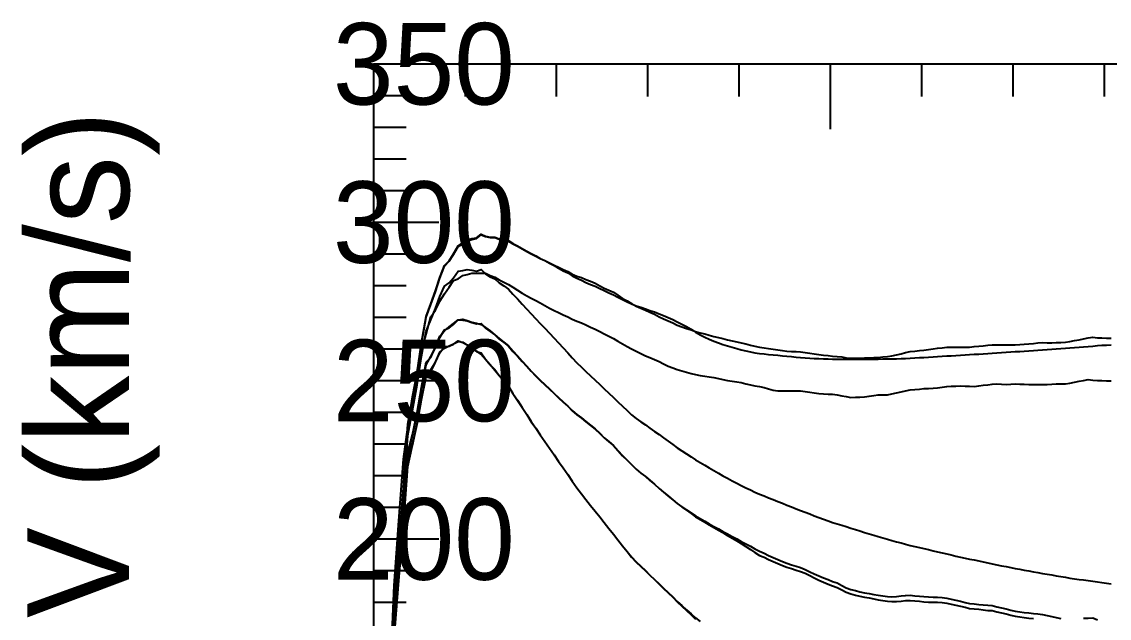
# Model space of a CAD drawing. Extents: x -35 to 191, y -35 to 135.
# Drawn here: x -34.5 to 72.2, y 54.4 to 112.9 of the extents above; entities that cross this region are included whole.
import ezdxf

# ---------------------------------------------------------------- set-up
doc = ezdxf.new("R2010")
doc.units = 0

msp = doc.modelspace()

# ---------------------------------------------------------------- linework, layer by layer
at = {"color": 0}
for p, q in [((8.96, 108.73), (8.96, 105.53)), ((17.92, 108.73), (17.92, 105.53)), ((26.88, 108.73), (26.88, 105.53)), ((35.84, 108.73), (35.84, 105.53)), ((44.8, 108.73), (44.8, 102.33)), ((53.76, 108.73), (53.76, 105.53)), ((62.72, 108.73), (62.72, 105.53)), ((71.68, 108.73), (71.68, 105.53)), ((0, 105.62), (3.2, 105.62)), ((0, 102.52), (3.2, 102.52)), ((0, 99.41), (3.2, 99.41)), ((0, 96.3), (3.2, 96.3)), ((0, 93.2), (6.4, 93.2)), ((0, 90.09), (3.2, 90.09)), ((0, 86.98), (3.2, 86.98)), ((0, 83.88), (3.2, 83.88)), ((0, 80.77), (3.2, 80.77)), ((0, 77.67), (6.4, 77.67)), ((0, 74.56), (3.2, 74.56)), ((0, 71.45), (3.2, 71.45)), ((0, 68.35), (3.2, 68.35)), ((0, 65.24), (3.2, 65.24)), ((0, 62.13), (6.4, 62.13)), ((0, 59.03), (3.2, 59.03)), ((0, 55.92), (3.2, 55.92))]:
    msp.add_line(p, q, dxfattribs=at)
msp.add_lwpolyline([(0, 0), (0, 108.73), (179.2, 108.73), (179.2, 0)], close=True, dxfattribs=at)
at = {"color": 3}
for points in [[(1.57, 51.19), (2.02, 55.41), (2.46, 61.46), (2.91, 67.15), (3.36, 73.38), (3.81, 75.91), (4.26, 78.49), (4.7, 81.36), (5.15, 83.96), (5.6, 85.2), (6.05, 86.45), (6.5, 87.77), (6.94, 88.95), (7.39, 89.42), (7.84, 90.08), (8.29, 90.89), (8.74, 91.16), (9.18, 91.42), (9.63, 91.58), (10.08, 91.67), (10.53, 92.01), (10.98, 91.82), (11.42, 91.73), (11.87, 91.74), (12.32, 91.56), (12.77, 91.49), (13.22, 91.4), (13.66, 91.12), (14.11, 90.89), (14.56, 90.63), (15.01, 90.35), (15.46, 90.14), (15.9, 89.88), (16.35, 89.65), (16.8, 89.43), (17.25, 89.17), (17.7, 88.94), (18.14, 88.7), (18.59, 88.44), (19.04, 88.22), (19.49, 87.95), (19.94, 87.7), (20.38, 87.5), (20.83, 87.29), (21.28, 87.1), (21.73, 86.91), (22.18, 86.69), (22.62, 86.49), (23.07, 86.28), (23.52, 86.06), (23.97, 85.84), (24.42, 85.62), (24.86, 85.4), (25.31, 85.18), (25.76, 85), (26.21, 84.86), (26.66, 84.71), (27.1, 84.55), (27.55, 84.39), (28, 84.21), (28.45, 84.03), (28.9, 83.84), (29.34, 83.64), (29.79, 83.43), (30.24, 83.2), (30.69, 82.97), (31.14, 82.7), (31.58, 82.4), (32.03, 82.14), (32.48, 81.92), (32.93, 81.72), (33.38, 81.54), (33.82, 81.37), (34.27, 81.21), (34.72, 81.07), (35.17, 80.94), (35.62, 80.81), (36.06, 80.69), (36.51, 80.59), (36.96, 80.49), (37.41, 80.39), (37.86, 80.31), (38.3, 80.27), (38.75, 80.23), (39.2, 80.18), (39.65, 80.14), (40.1, 80.09), (40.54, 80.05), (40.99, 80.01), (41.44, 79.97), (41.89, 79.93), (42.34, 79.9), (42.78, 79.87), (43.23, 79.84), (43.68, 79.82), (44.13, 79.8), (44.58, 79.78), (45.02, 79.77), (45.47, 79.77), (45.92, 79.77), (46.37, 79.76), (46.82, 79.76), (47.26, 79.76), (47.71, 79.76), (48.16, 79.76), (48.61, 79.76), (49.06, 79.76), (49.5, 79.77), (49.95, 79.78), (50.4, 79.79), (50.85, 79.8), (51.3, 79.81), (51.74, 79.83), (52.19, 79.84), (52.64, 79.86), (53.09, 79.89), (53.54, 79.92), (53.98, 79.94), (54.43, 79.97), (54.88, 80), (55.33, 80.03), (55.78, 80.05), (56.22, 80.08), (56.67, 80.1), (57.12, 80.13), (57.57, 80.16), (58.02, 80.18), (58.46, 80.21), (58.91, 80.24), (59.36, 80.26), (59.81, 80.29), (60.26, 80.32), (60.7, 80.35), (61.15, 80.38), (61.6, 80.41), (62.05, 80.44), (62.5, 80.47), (62.94, 80.5), (63.39, 80.53), (63.84, 80.56), (64.29, 80.59), (64.74, 80.62), (65.18, 80.66), (65.63, 80.69), (66.08, 80.72), (66.53, 80.75), (66.98, 80.78), (67.42, 80.81), (67.87, 80.84), (68.32, 80.87), (68.77, 80.9), (69.22, 80.94), (69.66, 80.98), (70.11, 81.02), (70.56, 81.05), (71.01, 81.09), (71.46, 81.12), (71.9, 81.15), (72.35, 81.18)], [(1.57, 47.64), (2.02, 57.57), (2.46, 63.9), (2.91, 69.96), (3.36, 73.1), (3.81, 76.07), (4.26, 78.41), (4.7, 80.52), (5.15, 82.22), (5.6, 83.92), (6.05, 84.57), (6.5, 85.46), (6.94, 86.16), (7.39, 86.82), (7.84, 87.47), (8.29, 87.64), (8.74, 87.97), (9.18, 88.07), (9.63, 88.2), (10.08, 88.21), (10.53, 88.21), (10.98, 88.21), (11.42, 87.96), (11.87, 87.8), (12.32, 87.55), (12.77, 87.31), (13.22, 87.07), (13.66, 86.81), (14.11, 86.53), (14.56, 86.25), (15.01, 85.98), (15.46, 85.75), (15.9, 85.52), (16.35, 85.28), (16.8, 85.01), (17.25, 84.75), (17.7, 84.54), (18.14, 84.33), (18.59, 84.11), (19.04, 83.9), (19.49, 83.68), (19.94, 83.5), (20.38, 83.31), (20.83, 83.13), (21.28, 82.91), (21.73, 82.69), (22.18, 82.47), (22.62, 82.24), (23.07, 82.02), (23.52, 81.8), (23.97, 81.52), (24.42, 81.25), (24.86, 81.01), (25.31, 80.76), (25.76, 80.54), (26.21, 80.31), (26.66, 80.09), (27.1, 79.91), (27.55, 79.72), (28, 79.53), (28.45, 79.29), (28.9, 79.07), (29.34, 78.92), (29.79, 78.75), (30.24, 78.61), (30.69, 78.49), (31.14, 78.36), (31.58, 78.27), (32.03, 78.17), (32.48, 78.1), (32.93, 78.02), (33.38, 77.95), (33.82, 77.86), (34.27, 77.76), (34.72, 77.66), (35.17, 77.59), (35.62, 77.53), (36.06, 77.47), (36.51, 77.34), (36.96, 77.23), (37.41, 77.14), (37.86, 77.07), (38.3, 77), (38.75, 76.86), (39.2, 76.72), (39.65, 76.67), (40.1, 76.67), (40.54, 76.67), (40.99, 76.67), (41.44, 76.67), (41.89, 76.67), (42.34, 76.6), (42.78, 76.53), (43.23, 76.47), (43.68, 76.4), (44.13, 76.36), (44.58, 76.34), (45.02, 76.32), (45.47, 76.25), (45.92, 76.18), (46.37, 76.09), (46.82, 76.01), (47.26, 76.02), (47.71, 76.05), (48.16, 76.08), (48.61, 76.14), (49.06, 76.19), (49.5, 76.25), (49.95, 76.26), (50.4, 76.27), (50.85, 76.35), (51.3, 76.46), (51.74, 76.56), (52.19, 76.66), (52.64, 76.75), (53.09, 76.8), (53.54, 76.83), (53.98, 76.87), (54.43, 76.9), (54.88, 76.93), (55.33, 76.96), (55.78, 77.02), (56.22, 77.08), (56.67, 77.11), (57.12, 77.13), (57.57, 77.15), (58.02, 77.13), (58.46, 77.11), (58.91, 77.09), (59.36, 77.16), (59.81, 77.2), (60.26, 77.26), (60.7, 77.32), (61.15, 77.33), (61.6, 77.31), (62.05, 77.28), (62.5, 77.32), (62.94, 77.34), (63.39, 77.32), (63.84, 77.3), (64.29, 77.29), (64.74, 77.29), (65.18, 77.29), (65.63, 77.29), (66.08, 77.29), (66.53, 77.32), (66.98, 77.34), (67.42, 77.34), (67.87, 77.34), (68.32, 77.41), (68.77, 77.5), (69.22, 77.59), (69.66, 77.68), (70.11, 77.76), (70.56, 77.7), (71.01, 77.68), (71.46, 77.66), (71.9, 77.64), (72.35, 77.63)]]:
    msp.add_lwpolyline(points, dxfattribs=at)
at = {"color": 4}
for points in [[(1.57, 51.14), (2.02, 55.35), (2.46, 61.4), (2.91, 67.08), (3.36, 73.3), (3.81, 75.82), (4.26, 78.4), (4.7, 81.27), (5.15, 83.88), (5.6, 85.13), (6.05, 86.37), (6.5, 87.69), (6.94, 88.87), (7.39, 89.36), (7.84, 90.02), (8.29, 90.82), (8.74, 91.07), (9.18, 91.33), (9.63, 91.49), (10.08, 91.61), (10.53, 91.96), (10.98, 91.78), (11.42, 91.71), (11.87, 91.7), (12.32, 91.52), (12.77, 91.44), (13.22, 91.35), (13.66, 91.07), (14.11, 90.85), (14.56, 90.58), (15.01, 90.31), (15.46, 90.1), (15.9, 89.85), (16.35, 89.64), (16.8, 89.44), (17.25, 89.2), (17.7, 88.99), (18.14, 88.77), (18.59, 88.54), (19.04, 88.36), (19.49, 88.11), (19.94, 87.9), (20.38, 87.77), (20.83, 87.58), (21.28, 87.41), (21.73, 87.23), (22.18, 86.97), (22.62, 86.73), (23.07, 86.54), (23.52, 86.33), (23.97, 86.03), (24.42, 85.72), (24.86, 85.47), (25.31, 85.22), (25.76, 84.96), (26.21, 84.75), (26.66, 84.57), (27.1, 84.37), (27.55, 84.16), (28, 83.92), (28.45, 83.72), (28.9, 83.52), (29.34, 83.31), (29.79, 83.11), (30.24, 82.94), (30.69, 82.78), (31.14, 82.63), (31.58, 82.49), (32.03, 82.36), (32.48, 82.24), (32.93, 82.11), (33.38, 82), (33.82, 81.88), (34.27, 81.78), (34.72, 81.67), (35.17, 81.56), (35.62, 81.45), (36.06, 81.36), (36.51, 81.26), (36.96, 81.15), (37.41, 81.05), (37.86, 80.94), (38.3, 80.88), (38.75, 80.81), (39.2, 80.73), (39.65, 80.67), (40.1, 80.61), (40.54, 80.56), (40.99, 80.53), (41.44, 80.5), (41.89, 80.49), (42.34, 80.43), (42.78, 80.35), (43.23, 80.28), (43.68, 80.21), (44.13, 80.15), (44.58, 80.11), (45.02, 80.06), (45.47, 80.04), (45.92, 79.98), (46.37, 79.9), (46.82, 79.87), (47.26, 79.86), (47.71, 79.86), (48.16, 79.88), (48.61, 79.9), (49.06, 79.93), (49.5, 79.94), (49.95, 79.98), (50.4, 80.03), (50.85, 80.08), (51.3, 80.19), (51.74, 80.3), (52.19, 80.42), (52.64, 80.51), (53.09, 80.56), (53.54, 80.61), (53.98, 80.66), (54.43, 80.71), (54.88, 80.77), (55.33, 80.85), (55.78, 80.89), (56.22, 80.93), (56.67, 80.94), (57.12, 80.94), (57.57, 80.95), (58.02, 80.95), (58.46, 80.94), (58.91, 81), (59.36, 81.04), (59.81, 81.08), (60.26, 81.13), (60.7, 81.18), (61.15, 81.18), (61.6, 81.18), (62.05, 81.18), (62.5, 81.18), (62.94, 81.18), (63.39, 81.21), (63.84, 81.24), (64.29, 81.27), (64.74, 81.31), (65.18, 81.35), (65.63, 81.39), (66.08, 81.38), (66.53, 81.38), (66.98, 81.39), (67.42, 81.4), (67.87, 81.42), (68.32, 81.51), (68.77, 81.59), (69.22, 81.67), (69.66, 81.76), (70.11, 81.84), (70.56, 81.93), (71.01, 81.86), (71.46, 81.85), (71.9, 81.83), (72.35, 81.82)], [(2.02, 54.16), (2.46, 60.32), (2.91, 66.05), (3.36, 72.29), (3.81, 74.74), (4.26, 77.23), (4.7, 80.01), (5.15, 82.51), (5.6, 83.61), (6.05, 84.73), (6.5, 85.9), (6.94, 86.93), (7.39, 87.24), (7.84, 87.73), (8.29, 88.38), (8.74, 88.46), (9.18, 88.54), (9.63, 88.5), (10.08, 88.39), (10.53, 88.54), (10.98, 88.14), (11.42, 87.83), (11.87, 87.63), (12.32, 87.24), (12.77, 86.95), (13.22, 86.64), (13.66, 86.13), (14.11, 85.67), (14.56, 85.17), (15.01, 84.65), (15.46, 84.21), (15.9, 83.71), (16.35, 83.25), (16.8, 82.8), (17.25, 82.3), (17.7, 81.83), (18.14, 81.35), (18.59, 80.86), (19.04, 80.4), (19.49, 79.89), (19.94, 79.4), (20.38, 78.98), (20.83, 78.54), (21.28, 78.12), (21.73, 77.71), (22.18, 77.27), (22.62, 76.85), (23.07, 76.43), (23.52, 76), (23.97, 75.57), (24.42, 75.14), (24.86, 74.72), (25.31, 74.31), (25.76, 73.95), (26.21, 73.63), (26.66, 73.31), (27.1, 72.99), (27.55, 72.68), (28, 72.36), (28.45, 72.04), (28.9, 71.72), (29.34, 71.4), (29.79, 71.08), (30.24, 70.77), (30.69, 70.47), (31.14, 70.18), (31.58, 69.89), (32.03, 69.62), (32.48, 69.36), (32.93, 69.09), (33.38, 68.83), (33.82, 68.58), (34.27, 68.33), (34.72, 68.08), (35.17, 67.84), (35.62, 67.61), (36.06, 67.38), (36.51, 67.16), (36.96, 66.94), (37.41, 66.72), (37.86, 66.51), (38.3, 66.35), (38.75, 66.17), (39.2, 65.99), (39.65, 65.81), (40.1, 65.63), (40.54, 65.45), (40.99, 65.28), (41.44, 65.1), (41.89, 64.92), (42.34, 64.75), (42.78, 64.58), (43.23, 64.41), (43.68, 64.24), (44.13, 64.08), (44.58, 63.92), (45.02, 63.76), (45.47, 63.63), (45.92, 63.49), (46.37, 63.34), (46.82, 63.2), (47.26, 63.06), (47.71, 62.92), (48.16, 62.78), (48.61, 62.64), (49.06, 62.5), (49.5, 62.37), (49.95, 62.24), (50.4, 62.11), (50.85, 61.99), (51.3, 61.86), (51.74, 61.74), (52.19, 61.62), (52.64, 61.5), (53.09, 61.4), (53.54, 61.29), (53.98, 61.19), (54.43, 61.09), (54.88, 60.98), (55.33, 60.88), (55.78, 60.77), (56.22, 60.67), (56.67, 60.57), (57.12, 60.46), (57.57, 60.36), (58.02, 60.26), (58.46, 60.16), (58.91, 60.07), (59.36, 59.97), (59.81, 59.88), (60.26, 59.78), (60.7, 59.69), (61.15, 59.6), (61.6, 59.51), (62.05, 59.42), (62.5, 59.33), (62.94, 59.25), (63.39, 59.16), (63.84, 59.08), (64.29, 58.99), (64.74, 58.91), (65.18, 58.83), (65.63, 58.75), (66.08, 58.67), (66.53, 58.6), (66.98, 58.52), (67.42, 58.44), (67.87, 58.37), (68.32, 58.29), (68.77, 58.22), (69.22, 58.17), (69.66, 58.11), (70.11, 58.05), (70.56, 57.99), (71.01, 57.92), (71.46, 57.87), (71.9, 57.8), (72.35, 57.74)]]:
    msp.add_lwpolyline(points, dxfattribs=at)
at = {"color": 1}
msp.add_lwpolyline([(2.02, 53.34), (2.46, 59.09), (2.91, 64.85), (3.36, 70.61), (3.81, 72.33), (4.26, 74.52), (4.7, 76.99), (5.15, 79.46), (5.6, 79.91), (6.05, 80.96), (6.5, 82.03), (6.94, 82.55), (7.39, 82.92), (7.84, 83.27), (8.29, 83.62), (8.74, 83.69), (9.18, 83.54), (9.63, 83.4), (10.08, 83.3), (10.53, 83.16), (10.98, 82.86), (11.42, 82.53), (11.87, 82.15), (12.32, 81.78), (12.77, 81.43), (13.22, 81.08), (13.66, 80.57), (14.11, 80.08), (14.56, 79.57), (15.01, 79.07), (15.46, 78.57), (15.9, 78.14), (16.35, 77.71), (16.8, 77.28), (17.25, 76.84), (17.7, 76.41), (18.14, 75.99), (18.59, 75.57), (19.04, 75.15), (19.49, 74.73), (19.94, 74.32), (20.38, 74), (20.83, 73.64), (21.28, 73.29), (21.73, 72.93), (22.18, 72.49), (22.62, 72.06), (23.07, 71.68), (23.52, 71.31), (23.97, 70.8), (24.42, 70.3), (24.86, 69.86), (25.31, 69.42), (25.76, 68.97), (26.21, 68.59), (26.66, 68.24), (27.1, 67.88), (27.55, 67.49), (28, 67.08), (28.45, 66.71), (28.9, 66.34), (29.34, 65.97), (29.79, 65.61), (30.24, 65.27), (30.69, 64.95), (31.14, 64.62), (31.58, 64.3), (32.03, 64.04), (32.48, 63.78), (32.93, 63.52), (33.38, 63.26), (33.82, 63), (34.27, 62.75), (34.72, 62.48), (35.17, 62.21), (35.62, 61.94), (36.06, 61.67), (36.51, 61.4), (36.96, 61.1), (37.41, 60.8), (37.86, 60.51), (38.3, 60.33), (38.75, 60.12), (39.2, 59.91), (39.65, 59.72), (40.1, 59.54), (40.54, 59.37), (40.99, 59.22), (41.44, 59.08), (41.89, 58.95), (42.34, 58.77), (42.78, 58.54), (43.23, 58.32), (43.68, 58.1), (44.13, 57.91), (44.58, 57.71), (45.02, 57.52), (45.47, 57.38), (45.92, 57.13), (46.37, 56.91), (46.82, 56.76), (47.26, 56.63), (47.71, 56.52), (48.16, 56.43), (48.61, 56.35), (49.06, 56.26), (49.5, 56.16), (49.95, 56.09), (50.4, 56.03), (50.85, 55.99), (51.3, 56.01), (51.74, 56.04), (52.19, 56.08), (52.64, 56.09), (53.09, 56.06), (53.54, 56.02), (53.98, 55.98), (54.43, 55.94), (54.88, 55.93), (55.33, 55.93), (55.78, 55.89), (56.22, 55.83), (56.67, 55.74), (57.12, 55.64), (57.57, 55.54), (58.02, 55.43), (58.46, 55.31), (58.91, 55.28), (59.36, 55.23), (59.81, 55.18), (60.26, 55.13), (60.7, 55.1), (61.15, 54.99), (61.6, 54.88), (62.05, 54.78), (62.5, 54.67), (62.94, 54.57), (63.39, 54.5), (63.84, 54.44), (64.29, 54.38), (64.74, 54.33)], dxfattribs=at)
at = {"color": 2}
for points in [[(2.02, 53.41), (2.46, 59.07), (2.91, 64.33), (3.36, 70.14), (3.81, 72.28), (4.26, 74.41), (4.7, 76.88), (5.15, 79.2), (5.6, 80.01), (6.05, 80.87), (6.5, 81.89), (6.94, 82.65), (7.39, 82.83), (7.84, 83.15), (8.29, 83.62), (8.74, 83.59), (9.18, 83.52), (9.63, 83.36), (10.08, 83.23), (10.53, 83.25), (10.98, 82.81), (11.42, 82.46), (11.87, 82.16), (12.32, 81.74), (12.77, 81.39), (13.22, 81.05), (13.66, 80.53), (14.11, 80.05), (14.56, 79.54), (15.01, 79.03), (15.46, 78.57), (15.9, 78.11), (16.35, 77.67), (16.8, 77.26), (17.25, 76.81), (17.7, 76.39), (18.14, 75.96), (18.59, 75.54), (19.04, 75.15), (19.49, 74.7), (19.94, 74.3), (20.38, 73.99), (20.83, 73.62), (21.28, 73.27), (21.73, 72.91), (22.18, 72.47), (22.62, 72.04), (23.07, 71.67), (23.52, 71.29), (23.97, 70.79), (24.42, 70.28), (24.86, 69.85), (25.31, 69.43), (25.76, 68.97), (26.21, 68.59), (26.66, 68.25), (27.1, 67.89), (27.55, 67.5), (28, 67.09), (28.45, 66.72), (28.9, 66.35), (29.34, 65.98), (29.79, 65.61), (30.24, 65.29), (30.69, 64.99), (31.14, 64.69), (31.58, 64.4), (32.03, 64.14), (32.48, 63.87), (32.93, 63.61), (33.38, 63.36), (33.82, 63.11), (34.27, 62.86), (34.72, 62.62), (35.17, 62.37), (35.62, 62.13), (36.06, 61.89), (36.51, 61.66), (36.96, 61.41), (37.41, 61.16), (37.86, 60.92), (38.3, 60.73), (38.75, 60.52), (39.2, 60.31), (39.65, 60.11), (40.1, 59.93), (40.54, 59.76), (40.99, 59.6), (41.44, 59.46), (41.89, 59.33), (42.34, 59.14), (42.78, 58.92), (43.23, 58.71), (43.68, 58.5), (44.13, 58.32), (44.58, 58.14), (45.02, 57.97), (45.47, 57.82), (45.92, 57.57), (46.37, 57.35), (46.82, 57.19), (47.26, 57.07), (47.71, 56.95), (48.16, 56.86), (48.61, 56.78), (49.06, 56.7), (49.5, 56.61), (49.95, 56.54), (50.4, 56.5), (50.85, 56.47), (51.3, 56.5), (51.74, 56.54), (52.19, 56.6), (52.64, 56.61), (53.09, 56.57), (53.54, 56.53), (53.98, 56.49), (54.43, 56.45), (54.88, 56.43), (55.33, 56.43), (55.78, 56.38), (56.22, 56.32), (56.67, 56.23), (57.12, 56.12), (57.57, 56.02), (58.02, 55.91), (58.46, 55.79), (58.91, 55.76), (59.36, 55.72), (59.81, 55.67), (60.26, 55.63), (60.7, 55.59), (61.15, 55.48), (61.6, 55.37), (62.05, 55.27), (62.5, 55.16), (62.94, 55.06), (63.39, 54.99), (63.84, 54.93), (64.29, 54.88), (64.74, 54.83), (65.18, 54.78), (65.63, 54.73), (66.08, 54.61), (66.53, 54.52), (66.98, 54.42), (67.42, 54.34)], [(2.02, 52.27), (2.46, 58.07), (2.91, 63.39), (3.36, 69.23), (3.81, 71.33), (4.26, 73.4), (4.7, 75.79), (5.15, 78.02), (5.6, 78.71), (6.05, 79.47), (6.5, 80.39), (6.94, 81.01), (7.39, 81.04), (7.84, 81.22), (8.29, 81.57), (8.74, 81.4), (9.18, 81.18), (9.63, 80.86), (10.08, 80.53), (10.53, 80.38), (10.98, 79.75), (11.42, 79.2), (11.87, 78.76), (12.32, 78.16), (12.77, 77.64), (13.22, 77.12), (13.66, 76.41), (14.11, 75.73), (14.56, 75.02), (15.01, 74.32), (15.46, 73.66), (15.9, 72.98), (16.35, 72.34), (16.8, 71.7), (17.25, 71.03), (17.7, 70.39), (18.14, 69.74), (18.59, 69.09), (19.04, 68.46), (19.49, 67.79), (19.94, 67.14), (20.38, 66.56), (20.83, 65.99), (21.28, 65.42), (21.73, 64.86), (22.18, 64.29), (22.62, 63.73), (23.07, 63.16), (23.52, 62.6), (23.97, 62.04), (24.42, 61.47), (24.86, 60.91), (25.31, 60.37), (25.76, 59.89), (26.21, 59.45), (26.66, 59.03), (27.1, 58.59), (27.55, 58.17), (28, 57.73), (28.45, 57.3), (28.9, 56.87), (29.34, 56.44), (29.79, 56.01), (30.24, 55.59), (30.69, 55.19), (31.14, 54.79), (31.58, 54.4), (32.03, 54.03)], [(69.66, 54.35), (70.11, 54.38), (70.56, 54.41), (71.01, 54.21)]]:
    msp.add_lwpolyline(points, dxfattribs=at)
at = {"color": 6}
msp.add_lwpolyline([(2.02, 52.32), (2.46, 58.09), (2.91, 63.86), (3.36, 69.63), (3.81, 71.28), (4.26, 73.41), (4.7, 75.81), (5.15, 78.2), (5.6, 78.52), (6.05, 79.48), (6.5, 80.44), (6.94, 80.83), (7.39, 81.06), (7.84, 81.28), (8.29, 81.51), (8.74, 81.44), (9.18, 81.14), (9.63, 80.84), (10.08, 80.55), (10.53, 80.25), (10.98, 79.76), (11.42, 79.23), (11.87, 78.7), (12.32, 78.17), (12.77, 77.64), (13.22, 77.11), (13.66, 76.41), (14.11, 75.71), (14.56, 75.02), (15.01, 74.32), (15.46, 73.62), (15.9, 72.99), (16.35, 72.34), (16.8, 71.69), (17.25, 71.04), (17.7, 70.39), (18.14, 69.74), (18.59, 69.09), (19.04, 68.44), (19.49, 67.79), (19.94, 67.14), (20.38, 66.55), (20.83, 65.99), (21.28, 65.42), (21.73, 64.86), (22.18, 64.29), (22.62, 63.73), (23.07, 63.16), (23.52, 62.6), (23.97, 62.03), (24.42, 61.47), (24.86, 60.9), (25.31, 60.34), (25.76, 59.86), (26.21, 59.43), (26.66, 59), (27.1, 58.57), (27.55, 58.14), (28, 57.71), (28.45, 57.28), (28.9, 56.84), (29.34, 56.41), (29.79, 55.98), (30.24, 55.55), (30.69, 55.12), (31.14, 54.69), (31.58, 54.26)], dxfattribs=at)

# ---------------------------------------------------------------- texts
at = {"color": 0}
for s, p in [('350', (-4, 104.73)), ('300', (-4, 89.2)), ('250', (-4, 73.67)), ('200', (-4, 58.13))]:
    msp.add_text(s, height=8, dxfattribs=at).set_placement(p)
msp.add_text('V (km/s)', height=10, rotation=90, dxfattribs=at).set_placement((-24, 54.37))

doc.saveas('drawing.dxf')
